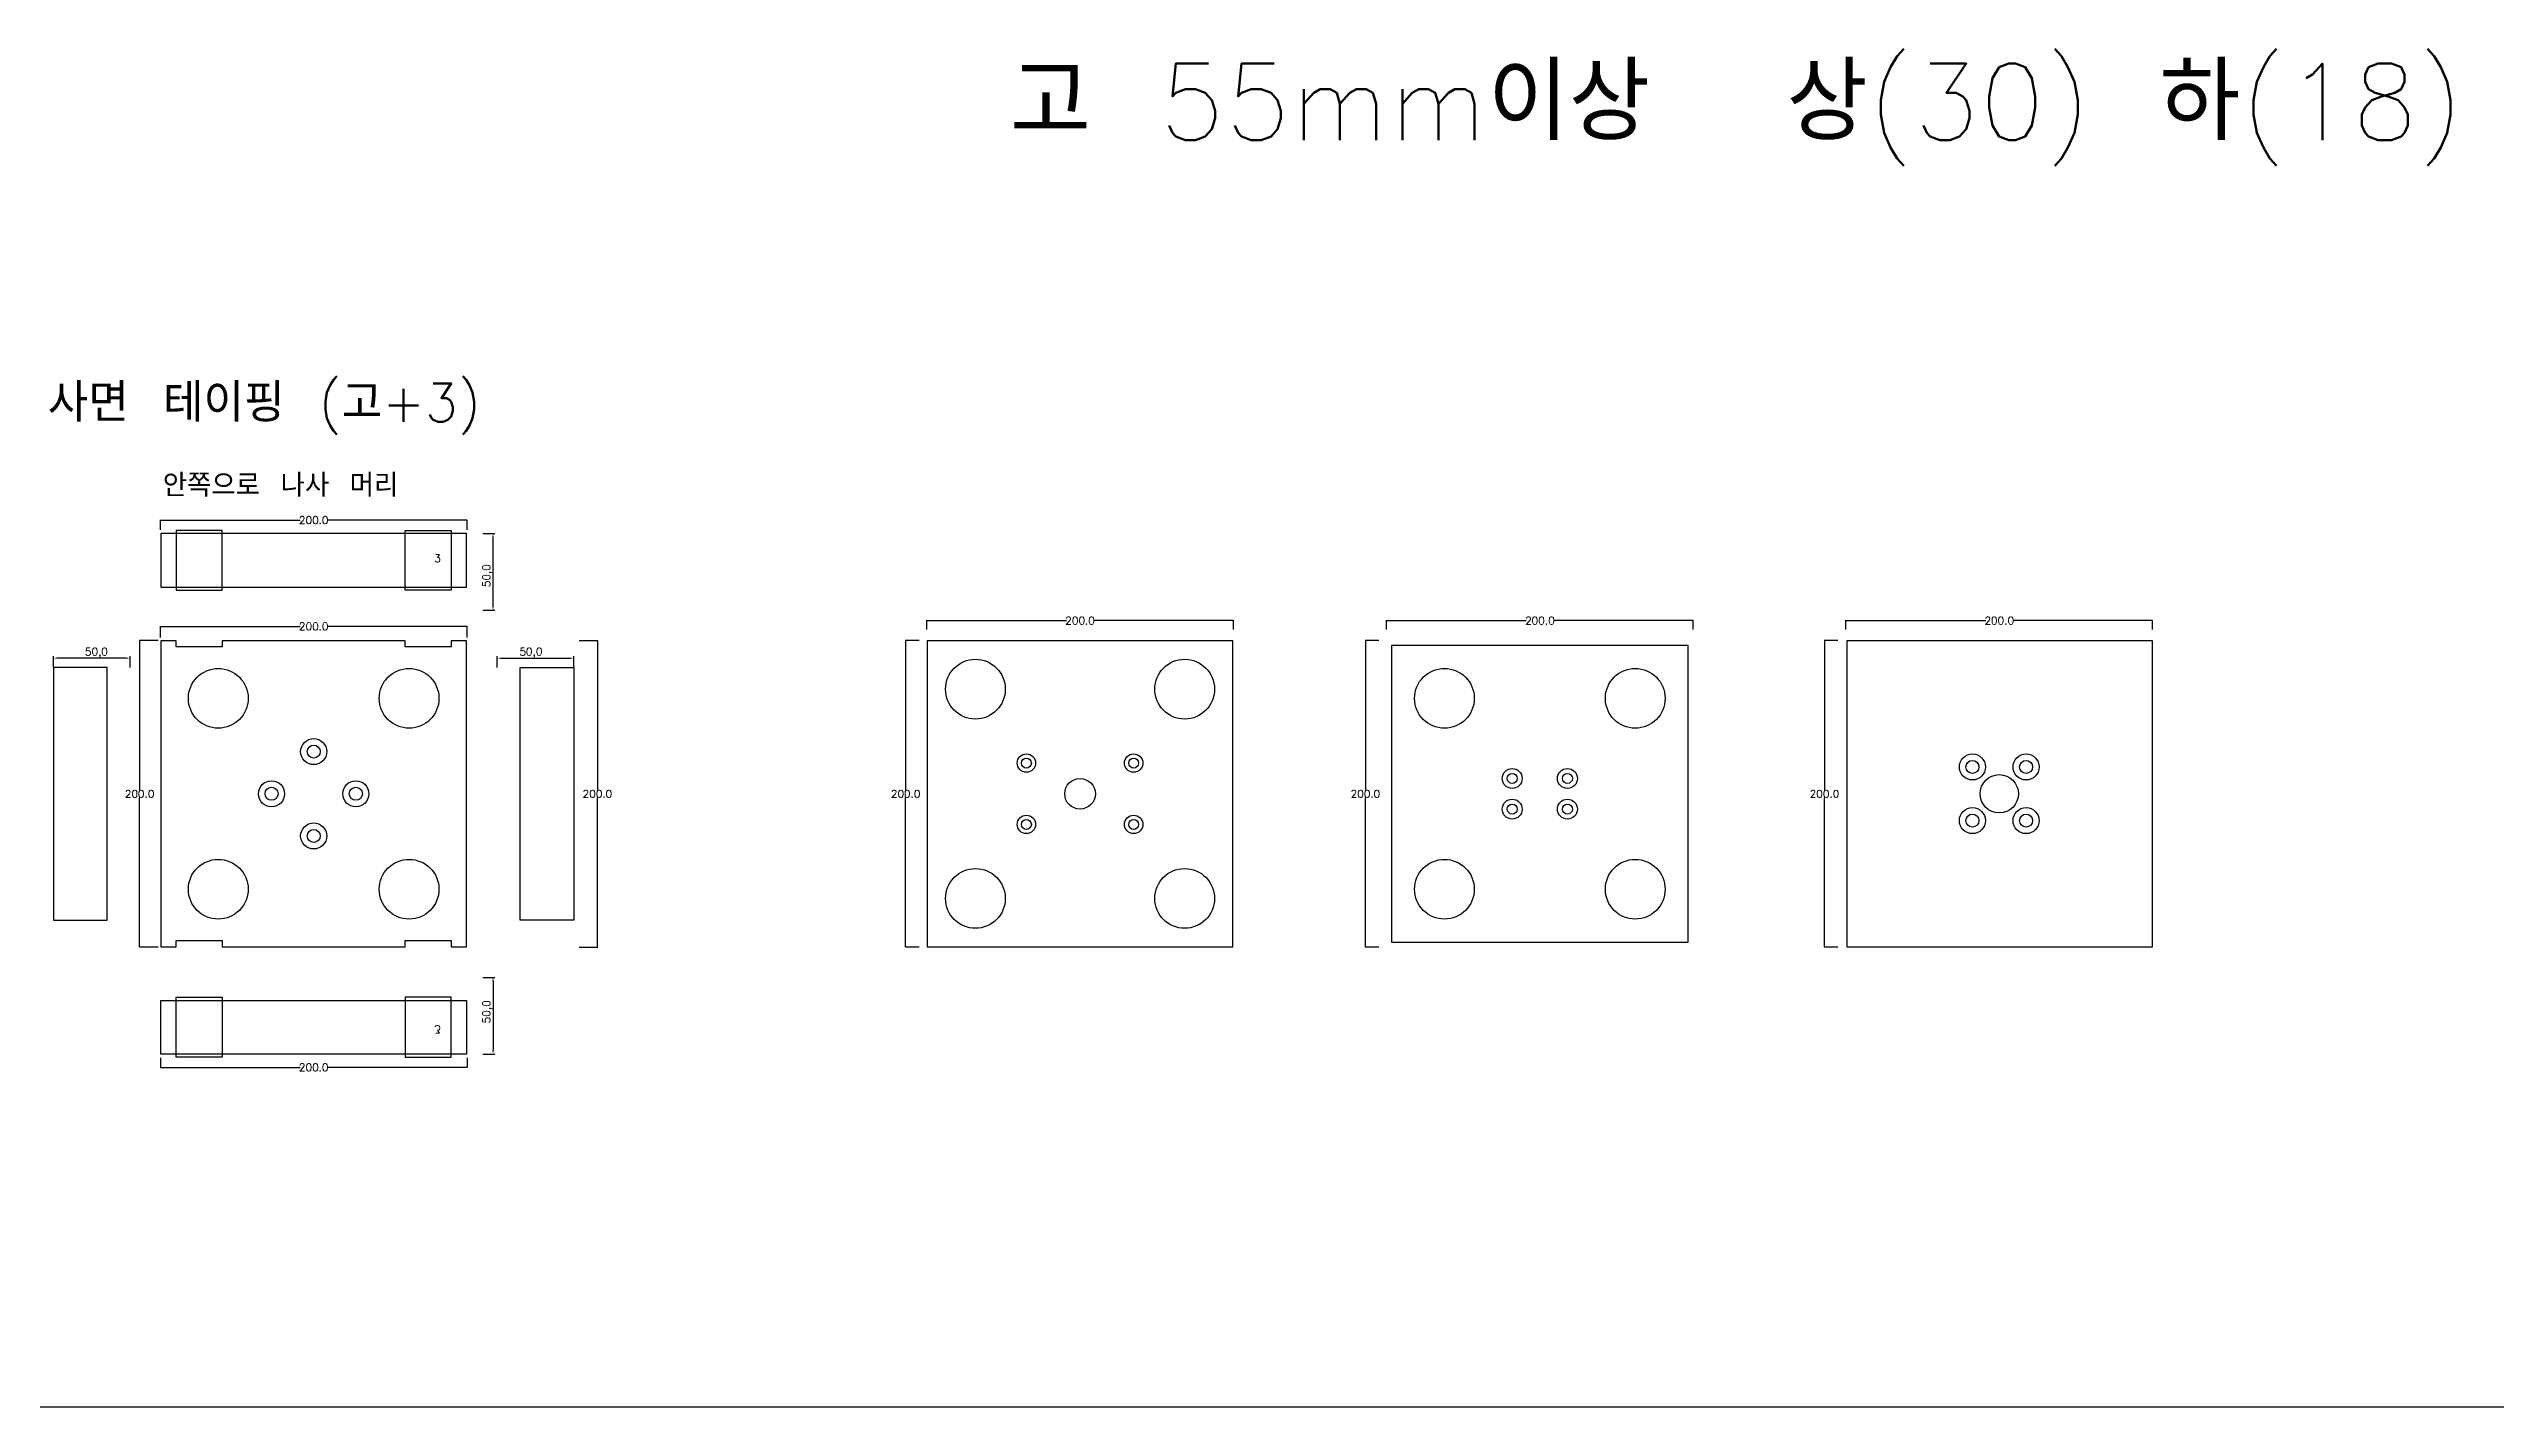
# Model space of a CAD drawing. Header units: millimetres. Extents: x -25 to 19775, y 172 to 9172.
# Drawn here: x 13753 to 15349, y 3772 to 4658 of the extents above; entities that cross this region are included whole.
import ezdxf

# ---------------------------------------------------------------- set-up
doc = ezdxf.new("R2010")
doc.units = ezdxf.units.MM
for name, color, linetype in [('TEXT', 7, 'Continuous'), ('볼트 구멍', 7, 'Continuous'), ('치구', 7, 'Continuous'), ('치수', 7, 'Continuous')]:
    doc.layers.add(name, color=color, linetype=linetype)
doc.styles.get("Standard").update_dxf_attribs({"font": 'txt.shx', "bigfont": 'whgtxt.shx'})
doc.dimstyles.new('ISO-25', dxfattribs={"dimtxt": 2.5, "dimasz": 2.5, "dimexe": 1.25, "dimexo": 0.625, "dimtad": 1, "dimtxsty": 'Standard', "dimcen": 2.5, "dimadec": 0, "dimazin": 0, "dimtfac": 1, "dimtmove": 0, "dimatfit": 3, "dimfxl": 0, "dimarcsym": 0})
doc.dimstyles.get("Standard").update_dxf_attribs({"dimtxt": 7, "dimasz": 0.18, "dimexe": 0.18, "dimexo": 0.0625, "dimgap": 0.09, "dimtad": 0, "dimtih": 1, "dimtoh": 1, "dimdec": 1, "dimzin": 0, "dimdsep": 46, "dimtxsty": 'Standard', "dimcen": 0.09, "dimadec": 0, "dimazin": 0, "dimtfac": 1, "dimtdec": 1, "dimtofl": 0, "dimtmove": 0, "dimatfit": 3, "dimfxl": 0, "dimtolj": 1, "dimtzin": 0, "dimarcsym": 0})

# ---------------------------------------------------------------- blocks, each defined once
blk = doc.blocks.new('*D387')
at = {"layer": 'Defpoints', "color": 0}
for p in [(13825.5, 3999.8), (14025.5, 3999.8), (14025.5, 3993.4)]:
    blk.add_point(p, dxfattribs=at)
at = {"layer": '치수', "color": 0, "lineweight": -2}
for p, q in [((13825.5, 3999.7), (13825.5, 3993.2)), ((13825.6, 3993.4), (13916.6, 3993.4)), ((14025.3, 3993.4), (13934.3, 3993.4)), ((14025.5, 3999.7), (14025.5, 3993.2))]:
    blk.add_line(p, q, dxfattribs=at)
at = {"layer": '치수', "color": 0}
for points in [[(13825.6, 3993.4), (13825.6, 3993.3), (13825.5, 3993.4)], [(14025.3, 3993.4), (14025.3, 3993.3), (14025.5, 3993.4)]]:
    blk.add_solid(points, dxfattribs=at)
at = {"layer": '치수', "color": 0, "insert": (13925.5, 3993.4), "char_height": 5, "attachment_point": 5}
blk.add_mtext('\\A1;200.0', dxfattribs=at)
blk = doc.blocks.new('*D388')
at = {"layer": 'Defpoints', "color": 0}
for p in [(14035.1, 4052.1), (14035.1, 4002.1), (14042.5, 4002.1)]:
    blk.add_point(p, dxfattribs=at)
at = {"layer": '치수', "color": 0, "lineweight": -2}
for p, q in [((14035.8, 4052.1), (14043.7, 4052.1)), ((14042.5, 4049.6), (14042.5, 4004.6)), ((14035.8, 4002.1), (14043.7, 4002.1))]:
    blk.add_line(p, q, dxfattribs=at)
at = {"layer": '치수', "color": 0}
for points in [[(14042, 4049.6), (14042.9, 4049.6), (14042.5, 4052.1)], [(14042, 4004.6), (14042.9, 4004.6), (14042.5, 4002.1)]]:
    blk.add_solid(points, dxfattribs=at)
at = {"layer": '치수', "color": 0, "insert": (14038.9, 4029.6), "char_height": 5, "attachment_point": 5, "rotation": 90}
blk.add_mtext('50,0', dxfattribs=at)
blk = doc.blocks.new('*D389')
at = {"layer": 'Defpoints', "color": 0}
for p in [(14325.5, 4278.9), (14525.5, 4284.8), (14525.5, 4278.9)]:
    blk.add_point(p, dxfattribs=at)
at = {"layer": '치수', "color": 0, "lineweight": -2}
for p, q in [((14325.5, 4279), (14325.5, 4285)), ((14325.6, 4284.8), (14416.6, 4284.8)), ((14525.3, 4284.8), (14434.3, 4284.8)), ((14525.5, 4279), (14525.5, 4285))]:
    blk.add_line(p, q, dxfattribs=at)
at = {"layer": '치수', "color": 0}
for points in [[(14325.6, 4284.8), (14325.6, 4284.8), (14325.5, 4284.8)], [(14525.3, 4284.8), (14525.3, 4284.8), (14525.5, 4284.8)]]:
    blk.add_solid(points, dxfattribs=at)
at = {"layer": '치수', "color": 0, "insert": (14425.5, 4284.8), "char_height": 5, "attachment_point": 5}
blk.add_mtext('\\A1;200.0', dxfattribs=at)
blk = doc.blocks.new('*D390')
at = {"layer": 'Defpoints', "color": 0}
for p in [(14320.6, 4271.8), (14311.7, 4071.8), (14320.6, 4071.8)]:
    blk.add_point(p, dxfattribs=at)
at = {"layer": '치수', "color": 0, "lineweight": -2}
for p, q in [((14320.5, 4271.8), (14311.5, 4271.8)), ((14311.7, 4271.6), (14311.7, 4174.4)), ((14311.7, 4072), (14311.7, 4169.2)), ((14320.5, 4071.8), (14311.5, 4071.8))]:
    blk.add_line(p, q, dxfattribs=at)
at = {"layer": '치수', "color": 0}
for points in [[(14311.6, 4271.6), (14311.7, 4271.6), (14311.7, 4271.8)], [(14311.6, 4072), (14311.7, 4072), (14311.7, 4071.8)]]:
    blk.add_solid(points, dxfattribs=at)
at = {"layer": '치수', "color": 0, "insert": (14311.7, 4171.8), "char_height": 5, "attachment_point": 5}
blk.add_mtext('\\A1;200.0', dxfattribs=at)
blk = doc.blocks.new('*D391')
at = {"layer": 'Defpoints', "color": 0}
for p in [(13825.5, 4343.9), (14025.5, 4350.3), (14025.5, 4343.9)]:
    blk.add_point(p, dxfattribs=at)
at = {"layer": '치수', "color": 0, "lineweight": -2}
for p, q in [((13825.5, 4344), (13825.5, 4350.5)), ((13825.6, 4350.3), (13916.6, 4350.3)), ((14025.3, 4350.3), (13934.3, 4350.3)), ((14025.5, 4344), (14025.5, 4350.5))]:
    blk.add_line(p, q, dxfattribs=at)
at = {"layer": '치수', "color": 0}
for points in [[(13825.6, 4350.3), (13825.6, 4350.3), (13825.5, 4350.3)], [(14025.3, 4350.3), (14025.3, 4350.3), (14025.5, 4350.3)]]:
    blk.add_solid(points, dxfattribs=at)
at = {"layer": '치수', "color": 0, "insert": (13925.5, 4350.3), "char_height": 5, "attachment_point": 5}
blk.add_mtext('\\A1;200.0', dxfattribs=at)
blk = doc.blocks.new('*D392')
at = {"layer": 'Defpoints', "color": 0}
for p in [(14025.5, 4281), (13825.5, 4273.6), (14025.5, 4273.6)]:
    blk.add_point(p, dxfattribs=at)
at = {"layer": '치수', "color": 0, "lineweight": -2}
for p, q in [((13825.5, 4273.7), (13825.5, 4281.2)), ((13825.6, 4281), (13916.6, 4281)), ((14025.3, 4281), (13934.3, 4281)), ((14025.5, 4273.7), (14025.5, 4281.2))]:
    blk.add_line(p, q, dxfattribs=at)
at = {"layer": '치수', "color": 0}
for points in [[(13825.6, 4281.1), (13825.6, 4281), (13825.5, 4281)], [(14025.3, 4281.1), (14025.3, 4281), (14025.5, 4281)]]:
    blk.add_solid(points, dxfattribs=at)
at = {"layer": '치수', "color": 0, "insert": (13925.5, 4281), "char_height": 5, "attachment_point": 5}
blk.add_mtext('\\A1;200.0', dxfattribs=at)
blk = doc.blocks.new('*D393')
at = {"layer": 'Defpoints', "color": 0}
for p in [(14045.2, 4253.5), (14095.2, 4260.3), (14095.2, 4253.5)]:
    blk.add_point(p, dxfattribs=at)
at = {"layer": '치수', "color": 0, "lineweight": -2}
for p, q in [((14045.2, 4254.1), (14045.2, 4261.6)), ((14095.2, 4254.1), (14095.2, 4261.6)), ((14047.7, 4260.3), (14092.7, 4260.3))]:
    blk.add_line(p, q, dxfattribs=at)
at = {"layer": '치수', "color": 0}
for points in [[(14047.7, 4260.7), (14047.7, 4259.9), (14045.2, 4260.3)], [(14092.7, 4260.7), (14092.7, 4259.9), (14095.2, 4260.3)]]:
    blk.add_solid(points, dxfattribs=at)
at = {"layer": '치수', "color": 0, "insert": (14067.2, 4263.8), "char_height": 5, "attachment_point": 5}
blk.add_mtext('50,0', dxfattribs=at)
blk = doc.blocks.new('*D394')
at = {"layer": 'Defpoints', "color": 0}
for p in [(13755.7, 4260.3), (13755.7, 4253.5), (13805.7, 4253.5)]:
    blk.add_point(p, dxfattribs=at)
at = {"layer": '치수', "color": 0, "lineweight": -2}
for p, q in [((13755.7, 4254.1), (13755.7, 4261.6)), ((13805.7, 4254.1), (13805.7, 4261.6)), ((13803.2, 4260.3), (13758.2, 4260.3))]:
    blk.add_line(p, q, dxfattribs=at)
at = {"layer": '치수', "color": 0}
for points in [[(13758.2, 4260.7), (13758.2, 4259.9), (13755.7, 4260.3)], [(13803.2, 4260.7), (13803.2, 4259.9), (13805.7, 4260.3)]]:
    blk.add_solid(points, dxfattribs=at)
at = {"layer": '치수', "color": 0, "insert": (13783.7, 4263.8), "char_height": 5, "attachment_point": 5}
blk.add_mtext('50,0', dxfattribs=at)
blk = doc.blocks.new('*D395')
at = {"layer": 'Defpoints', "color": 0}
for p in [(14035.1, 4341.6), (14042.5, 4341.6), (14035.1, 4291.6)]:
    blk.add_point(p, dxfattribs=at)
at = {"layer": '치수', "color": 0, "lineweight": -2}
for p, q in [((14035.8, 4341.6), (14043.7, 4341.6)), ((14042.5, 4294.1), (14042.5, 4339.1)), ((14035.8, 4291.6), (14043.7, 4291.6))]:
    blk.add_line(p, q, dxfattribs=at)
at = {"layer": '치수', "color": 0}
for points in [[(14042, 4339.1), (14042.9, 4339.1), (14042.5, 4341.6)], [(14042, 4294.1), (14042.9, 4294.1), (14042.5, 4291.6)]]:
    blk.add_solid(points, dxfattribs=at)
at = {"layer": '치수', "color": 0, "insert": (14038.9, 4314.1), "char_height": 5, "attachment_point": 5, "rotation": 90}
blk.add_mtext('50,0', dxfattribs=at)
blk = doc.blocks.new('*D396')
at = {"layer": 'Defpoints', "color": 0}
for p in [(13824, 4271.8), (13811.9, 4071.8), (13824, 4071.8)]:
    blk.add_point(p, dxfattribs=at)
at = {"layer": '치수', "color": 0, "lineweight": -2}
for p, q in [((13823.9, 4271.8), (13811.8, 4271.8)), ((13811.9, 4271.6), (13811.9, 4174.4)), ((13811.9, 4072), (13811.9, 4169.2)), ((13823.9, 4071.8), (13811.8, 4071.8))]:
    blk.add_line(p, q, dxfattribs=at)
at = {"layer": '치수', "color": 0}
for points in [[(13811.9, 4271.6), (13812, 4271.6), (13811.9, 4271.8)], [(13811.9, 4072), (13812, 4072), (13811.9, 4071.8)]]:
    blk.add_solid(points, dxfattribs=at)
at = {"layer": '치수', "color": 0, "insert": (13811.9, 4171.8), "char_height": 5, "attachment_point": 5}
blk.add_mtext('\\A1;200.0', dxfattribs=at)
blk = doc.blocks.new('*D397')
at = {"layer": 'Defpoints', "color": 0}
for p in [(14098.5, 4271.8), (14098.5, 4071.8), (14110.6, 4071.8)]:
    blk.add_point(p, dxfattribs=at)
at = {"layer": '치수', "color": 0, "lineweight": -2}
for p, q in [((14098.6, 4271.8), (14110.8, 4271.8)), ((14110.6, 4271.6), (14110.6, 4174.4)), ((14110.6, 4072), (14110.6, 4169.2)), ((14098.6, 4071.8), (14110.8, 4071.8))]:
    blk.add_line(p, q, dxfattribs=at)
at = {"layer": '치수', "color": 0}
for points in [[(14110.5, 4271.6), (14110.6, 4271.6), (14110.6, 4271.8)], [(14110.5, 4072), (14110.6, 4072), (14110.6, 4071.8)]]:
    blk.add_solid(points, dxfattribs=at)
at = {"layer": '치수', "color": 0, "insert": (14110.6, 4171.8), "char_height": 5, "attachment_point": 5}
blk.add_mtext('\\A1;200.0', dxfattribs=at)
blk = doc.blocks.new('*D399')
at = {"layer": 'Defpoints', "color": 0}
for p in [(14925.2, 4278.9), (15125.2, 4284.8), (15125.2, 4278.9)]:
    blk.add_point(p, dxfattribs=at)
at = {"layer": '치수', "color": 0, "lineweight": -2}
for p, q in [((14925.2, 4279), (14925.2, 4285)), ((14925.4, 4284.8), (15016.4, 4284.8)), ((15125, 4284.8), (15034.1, 4284.8)), ((15125.2, 4279), (15125.2, 4285))]:
    blk.add_line(p, q, dxfattribs=at)
at = {"layer": '치수', "color": 0}
for points in [[(14925.4, 4284.8), (14925.4, 4284.8), (14925.2, 4284.8)], [(15125, 4284.8), (15125, 4284.8), (15125.2, 4284.8)]]:
    blk.add_solid(points, dxfattribs=at)
at = {"layer": '치수', "color": 0, "insert": (15025.2, 4284.8), "char_height": 5, "attachment_point": 5}
blk.add_mtext('\\A1;200.0', dxfattribs=at)
blk = doc.blocks.new('*D400')
at = {"layer": 'Defpoints', "color": 0}
for p in [(14625.5, 4278.9), (14825.5, 4284.8), (14825.5, 4278.9)]:
    blk.add_point(p, dxfattribs=at)
at = {"layer": '치수', "color": 0, "lineweight": -2}
for p, q in [((14625.5, 4279), (14625.5, 4285)), ((14625.6, 4284.8), (14716.6, 4284.8)), ((14825.3, 4284.8), (14734.3, 4284.8)), ((14825.5, 4279), (14825.5, 4285))]:
    blk.add_line(p, q, dxfattribs=at)
at = {"layer": '치수', "color": 0}
for points in [[(14625.6, 4284.8), (14625.6, 4284.8), (14625.5, 4284.8)], [(14825.3, 4284.8), (14825.3, 4284.8), (14825.5, 4284.8)]]:
    blk.add_solid(points, dxfattribs=at)
at = {"layer": '치수', "color": 0, "insert": (14725.5, 4284.8), "char_height": 5, "attachment_point": 5}
blk.add_mtext('\\A1;200.0', dxfattribs=at)
blk = doc.blocks.new('*D401')
at = {"layer": 'Defpoints', "color": 0}
for p in [(14920.1, 4271.8), (14911.2, 4071.8), (14920.1, 4071.8)]:
    blk.add_point(p, dxfattribs=at)
at = {"layer": '치수', "color": 0, "lineweight": -2}
for p, q in [((14920, 4271.8), (14911, 4271.8)), ((14911.2, 4271.6), (14911.2, 4174.4)), ((14911.2, 4072), (14911.2, 4169.2)), ((14920, 4071.8), (14911, 4071.8))]:
    blk.add_line(p, q, dxfattribs=at)
at = {"layer": '치수', "color": 0}
for points in [[(14911.1, 4271.6), (14911.2, 4271.6), (14911.2, 4271.8)], [(14911.1, 4072), (14911.2, 4072), (14911.2, 4071.8)]]:
    blk.add_solid(points, dxfattribs=at)
at = {"layer": '치수', "color": 0, "insert": (14911.2, 4171.8), "char_height": 5, "attachment_point": 5}
blk.add_mtext('\\A1;200.0', dxfattribs=at)
blk = doc.blocks.new('*D402')
at = {"layer": 'Defpoints', "color": 0}
for p in [(14620.6, 4271.8), (14611.7, 4071.8), (14620.6, 4071.8)]:
    blk.add_point(p, dxfattribs=at)
at = {"layer": '치수', "color": 0, "lineweight": -2}
for p, q in [((14620.5, 4271.8), (14611.5, 4271.8)), ((14611.7, 4271.6), (14611.7, 4174.4)), ((14611.7, 4072), (14611.7, 4169.2)), ((14620.5, 4071.8), (14611.5, 4071.8))]:
    blk.add_line(p, q, dxfattribs=at)
at = {"layer": '치수', "color": 0}
for points in [[(14611.6, 4271.6), (14611.7, 4271.6), (14611.7, 4271.8)], [(14611.6, 4072), (14611.7, 4072), (14611.7, 4071.8)]]:
    blk.add_solid(points, dxfattribs=at)
at = {"layer": '치수', "color": 0, "insert": (14611.7, 4171.8), "char_height": 5, "attachment_point": 5}
blk.add_mtext('\\A1;200.0', dxfattribs=at)

msp = doc.modelspace()

# ---------------------------------------------------------------- linework, layer by layer
at = {"layer": 'TEXT', "color": 6}
msp.add_line((19775.462, 3771.825), (-24.538, 3771.825), dxfattribs=at)
at = {"layer": '볼트 구멍', "color": 2}
for centre in [(13925.462, 4199.325), (13897.962, 4171.825), (13952.962, 4171.825), (13925.462, 4144.325)]:
    msp.add_circle(centre, 8.5, dxfattribs=at)
at = {"layer": '볼트 구멍', "color": 3}
for centre, radius in [((13925.462, 4199.325), 4.25), ((14390.462, 4191.825), 3.25), ((14425.462, 4171.825), 10), ((14460.462, 4191.825), 3.25), ((14707.462, 4181.825), 3.25), ((14743.462, 4181.825), 3.25), ((15007.712, 4189.325), 4.25), ((15025.212, 4171.825), 12.5), ((15042.712, 4189.325), 4.25), ((13897.962, 4171.825), 4.25), ((13952.962, 4171.825), 4.25), ((14390.462, 4151.825), 3.25), ((14460.462, 4151.825), 3.25), ((14707.462, 4161.825), 3.25), ((14743.462, 4161.825), 3.25), ((15007.712, 4154.325), 4.25), ((15042.712, 4154.325), 4.25), ((13925.462, 4144.325), 4.25)]:
    msp.add_circle(centre, radius, dxfattribs=at)
at = {"layer": '볼트 구멍', "color": 6}
for centre, radius in [((14390.462, 4191.825), 6), ((14460.462, 4191.825), 6), ((15007.712, 4189.325), 8.5), ((15042.712, 4189.325), 8.5), ((14707.462, 4181.825), 6.5), ((14743.462, 4181.825), 6.5), ((14707.462, 4161.825), 6.5), ((14743.462, 4161.825), 6.5), ((14390.462, 4151.825), 6), ((14460.462, 4151.825), 6), ((15007.712, 4154.325), 8.5), ((15042.712, 4154.325), 8.5)]:
    msp.add_circle(centre, radius, dxfattribs=at)
at = {"layer": '치구'}
for points in [[(13825.712, 4306.575), (14025.212, 4306.575), (14025.212, 4341.575), (13825.712, 4341.575)], [(13825.712, 4072.075), (13835.712, 4072.075), (13835.712, 4076.075), (13865.712, 4076.075), (13865.712, 4072.075), (13985.212, 4072.075), (13985.212, 4076.075), (14015.212, 4076.075), (14015.212, 4072.075), (14025.212, 4072.075), (14025.212, 4271.575), (14015.212, 4271.575), (14015.212, 4267.575), (13985.212, 4267.575), (13985.212, 4271.575), (13865.712, 4271.575), (13865.712, 4267.575), (13835.712, 4267.575), (13835.712, 4271.575), (13825.712, 4271.575)], [(14325.712, 4271.575), (14325.712, 4072.075), (14525.212, 4072.075), (14525.212, 4271.575)], [(14628.712, 4268.575), (14628.712, 4075.075), (14822.212, 4075.075), (14822.212, 4268.575)], [(14925.712, 4271.575), (14925.712, 4072.075), (15125.212, 4072.075), (15125.212, 4271.575)], [(13790.712, 4254.175), (13755.712, 4254.175), (13755.712, 4089.475), (13790.712, 4089.475)], [(14060.212, 4254.175), (14095.212, 4254.175), (14095.212, 4089.475), (14060.212, 4089.475)], [(13825.712, 4037.075), (14025.212, 4037.075), (14025.212, 4002.075), (13825.712, 4002.075)]]:
    msp.add_lwpolyline(points, close=True, dxfattribs=at)
at = {"layer": '치구', "color": 1}
for points in [[(13835.712, 4304.575), (13865.712, 4304.575), (13865.712, 4343.572), (13835.712, 4343.572)], [(14015.212, 4304.575), (13985.212, 4304.575), (13985.212, 4343.572), (14015.212, 4343.572)], [(13835.712, 4039.075), (13865.712, 4039.075), (13865.712, 4000.077), (13835.712, 4000.077)], [(14015.212, 4039.075), (13985.212, 4039.075), (13985.212, 4000.077), (14015.212, 4000.077)]]:
    msp.add_lwpolyline(points, close=True, dxfattribs=at)
at = {"layer": '치구'}
for centre in [(13863.212, 4234.075), (13987.712, 4234.075), (14357.212, 4240.075), (14493.712, 4240.075), (14663.212, 4234.075), (14787.712, 4234.075), (13863.212, 4109.575), (13987.712, 4109.575), (14357.212, 4103.575), (14493.712, 4103.575), (14663.212, 4109.575), (14787.712, 4109.575)]:
    msp.add_circle(centre, 19.5, dxfattribs=at)

# ---------------------------------------------------------------- texts
at = {"layer": 'TEXT'}
msp.add_text('고 55mm이상  상(30) 하(18)', height=50, dxfattribs=at).set_placement((14379.745, 4598.13))
at = {"layer": 'TEXT', "linetype": 'Continuous'}
msp.add_text('사면 테이핑 (고+3)', height=25, dxfattribs=at).set_placement((13751.964, 4414.443))
at = {"layer": 'TEXT', "color": 1}
for s, height, p in [('안쪽으로 나사 머리', 15, (13827.015, 4365.633)), ('3', 5, (14004.024, 4322.876))]:
    msp.add_text(s, height=height, dxfattribs=at).set_placement(p)
at = {"layer": 'TEXT', "color": 1, "text_generation_flag": 2}
msp.add_text('3', height=5, rotation=180, dxfattribs=at).set_placement((14004.024, 4020.773))

# ---------------------------------------------------------------- dimensions: what is measured, and where the dimension line sits
at = {"layer": '치수', "color": 4}
for base, p1, p2, dimstyle, override, picture, middle in [((14025.462, 4350.297), (13825.462, 4343.9), (14025.462, 4343.9), 'Standard', {"dimtxt": 5}, '*D391', (13925.462, 4350.297)), ((14095.212, 4260.302), (14045.212, 4253.525), (14095.212, 4253.525), 'ISO-25', {"dimtxt": 5, "dimdec": 1, "dimzin": 0, "dimtdec": 1}, '*D393', (14067.212, 4260.302)), ((14025.462, 3993.353), (13825.462, 3999.75), (14025.462, 3999.75), 'Standard', {"dimtxt": 5}, '*D387', (13925.462, 3993.353))]:
    dim = msp.add_linear_dim(base=base, p1=p1, p2=p2, dimstyle=dimstyle, override=override, dxfattribs=at)
    dim.commit()
    dim.dimension.update_dxf_attribs({"geometry": picture, "text_midpoint": middle, "dimtype": 160})
for base, p1, p2, angle, picture, middle in [((14042.46, 4341.575), (14035.141, 4291.575), (14035.141, 4341.575), 90, '*D395', (14042.46, 4314.075)), ((13755.712, 4260.302), (13805.712, 4253.525), (13755.712, 4253.525), 180, '*D394', (13783.712, 4260.302)), ((14042.46, 4002.075), (14035.141, 4052.075), (14035.141, 4002.075), 270, '*D388', (14042.46, 4029.575))]:
    dim = msp.add_linear_dim(base=base, p1=p1, p2=p2, angle=angle, dimstyle='ISO-25', override={"dimtxt": 5, "dimdec": 1, "dimzin": 0, "dimtdec": 1}, dxfattribs=at)
    dim.commit()
    dim.dimension.update_dxf_attribs({"geometry": picture, "text_midpoint": middle, "dimtype": 160})
for base, p1, p2, picture, middle in [((14025.462, 4281.047), (13825.462, 4273.65), (14025.462, 4273.65), '*D392', (13925.462, 4281.047)), ((14525.462, 4284.815), (14325.462, 4278.932), (14525.462, 4278.932), '*D389', (14425.462, 4284.815)), ((14825.462, 4284.815), (14625.462, 4278.932), (14825.462, 4278.932), '*D400', (14725.462, 4284.815)), ((15125.212, 4284.815), (14925.212, 4278.932), (15125.212, 4278.932), '*D399', (15025.212, 4284.815))]:
    dim = msp.add_linear_dim(base=base, p1=p1, p2=p2, dimstyle='Standard', override={"dimtxt": 5}, dxfattribs=at)
    dim.commit()
    dim.dimension.update_dxf_attribs({"geometry": picture, "text_midpoint": middle})
for base, p1, p2, picture, middle in [((13811.932, 4071.825), (13824.001, 4271.825), (13824.001, 4071.825), '*D396', (13811.932, 4171.825)), ((14110.579, 4071.825), (14098.51, 4271.825), (14098.51, 4071.825), '*D397', (14110.579, 4171.825)), ((14311.666, 4071.825), (14320.57, 4271.825), (14320.57, 4071.825), '*D390', (14311.666, 4171.825)), ((14611.666, 4071.825), (14620.57, 4271.825), (14620.57, 4071.825), '*D402', (14611.666, 4171.825)), ((14911.166, 4071.825), (14920.07, 4271.825), (14920.07, 4071.825), '*D401', (14911.166, 4171.825))]:
    dim = msp.add_linear_dim(base=base, p1=p1, p2=p2, angle=90, dimstyle='Standard', override={"dimtxt": 5}, dxfattribs=at)
    dim.commit()
    dim.dimension.update_dxf_attribs({"geometry": picture, "text_midpoint": middle})

doc.saveas('drawing.dxf')
